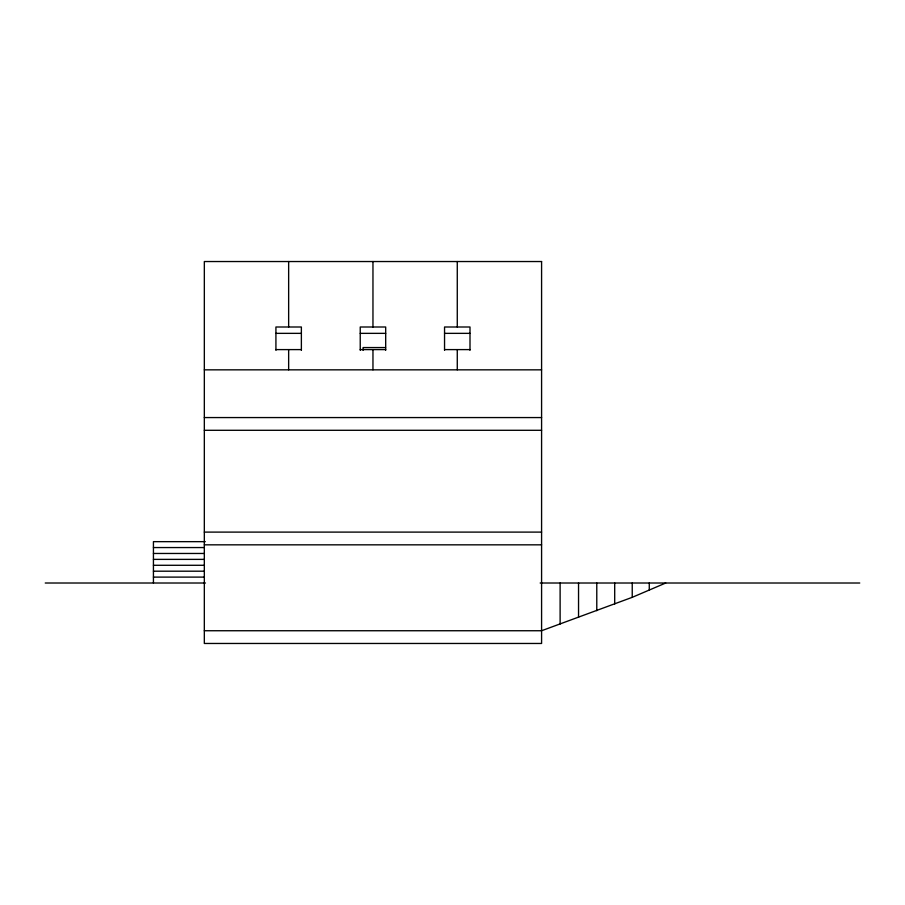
<?xml version="1.0" encoding="UTF-8"?>
<svg xmlns="http://www.w3.org/2000/svg" width="905" height="905" viewBox="0 0 905 905"><rect width="100%" height="100%" fill="white"/><g stroke="black" fill="none" stroke-linecap="round" stroke-linejoin="round"><path stroke-width="1.36" d="M204.326 630.74L541.586 630.74L632.233 597.334L665.718 583.012M275.923 333.357L301.376 333.357M360.235 333.357L385.688 333.357M444.547 333.357L470 333.357M385.553 347.565L363.097 347.565L363.097 350.371M275.923 349.602L301.376 349.602M360.235 349.602L385.688 349.602M444.547 349.602L470 349.602M204.326 369.84L541.586 369.84M204.326 417.567L541.586 417.567M204.326 430.294L541.586 430.294M204.326 532.106L541.586 532.106M205.277 541.654L153.431 541.654L153.431 583.012M204.326 544.833L541.586 544.833M153.431 547.559L204.338 547.559M153.431 553.464L204.338 553.464M153.431 559.381L204.338 559.381M153.431 565.286L204.338 565.286M153.431 571.191L204.338 571.191M153.431 577.107L204.338 577.107M45.25 583.012L205.469 583.012M540.172 583.012L859.75 583.012M649.27 583.012L649.27 590.332M632.233 583.012L632.233 597.334M614.699 583.012L614.699 604.008M596.78 583.012L596.78 610.694M578.544 583.012L578.544 617.368M560.116 583.012L560.116 624.054M470 350.314L470 326.999L444.547 326.999L444.547 350.314M457.274 261.534L457.274 326.999M457.274 349.602L457.274 369.84M385.688 350.314L385.688 326.999L360.235 326.999L360.235 350.314M372.962 261.534L372.962 326.999M372.962 349.602L372.962 369.84M301.376 350.314L301.376 326.999L275.923 326.999L275.923 350.314M288.65 261.534L288.65 326.999M288.65 349.602L288.65 369.84M541.586 261.534L204.338 261.534L204.326 643.466L541.586 643.466L541.586 261.534"/></g></svg>
